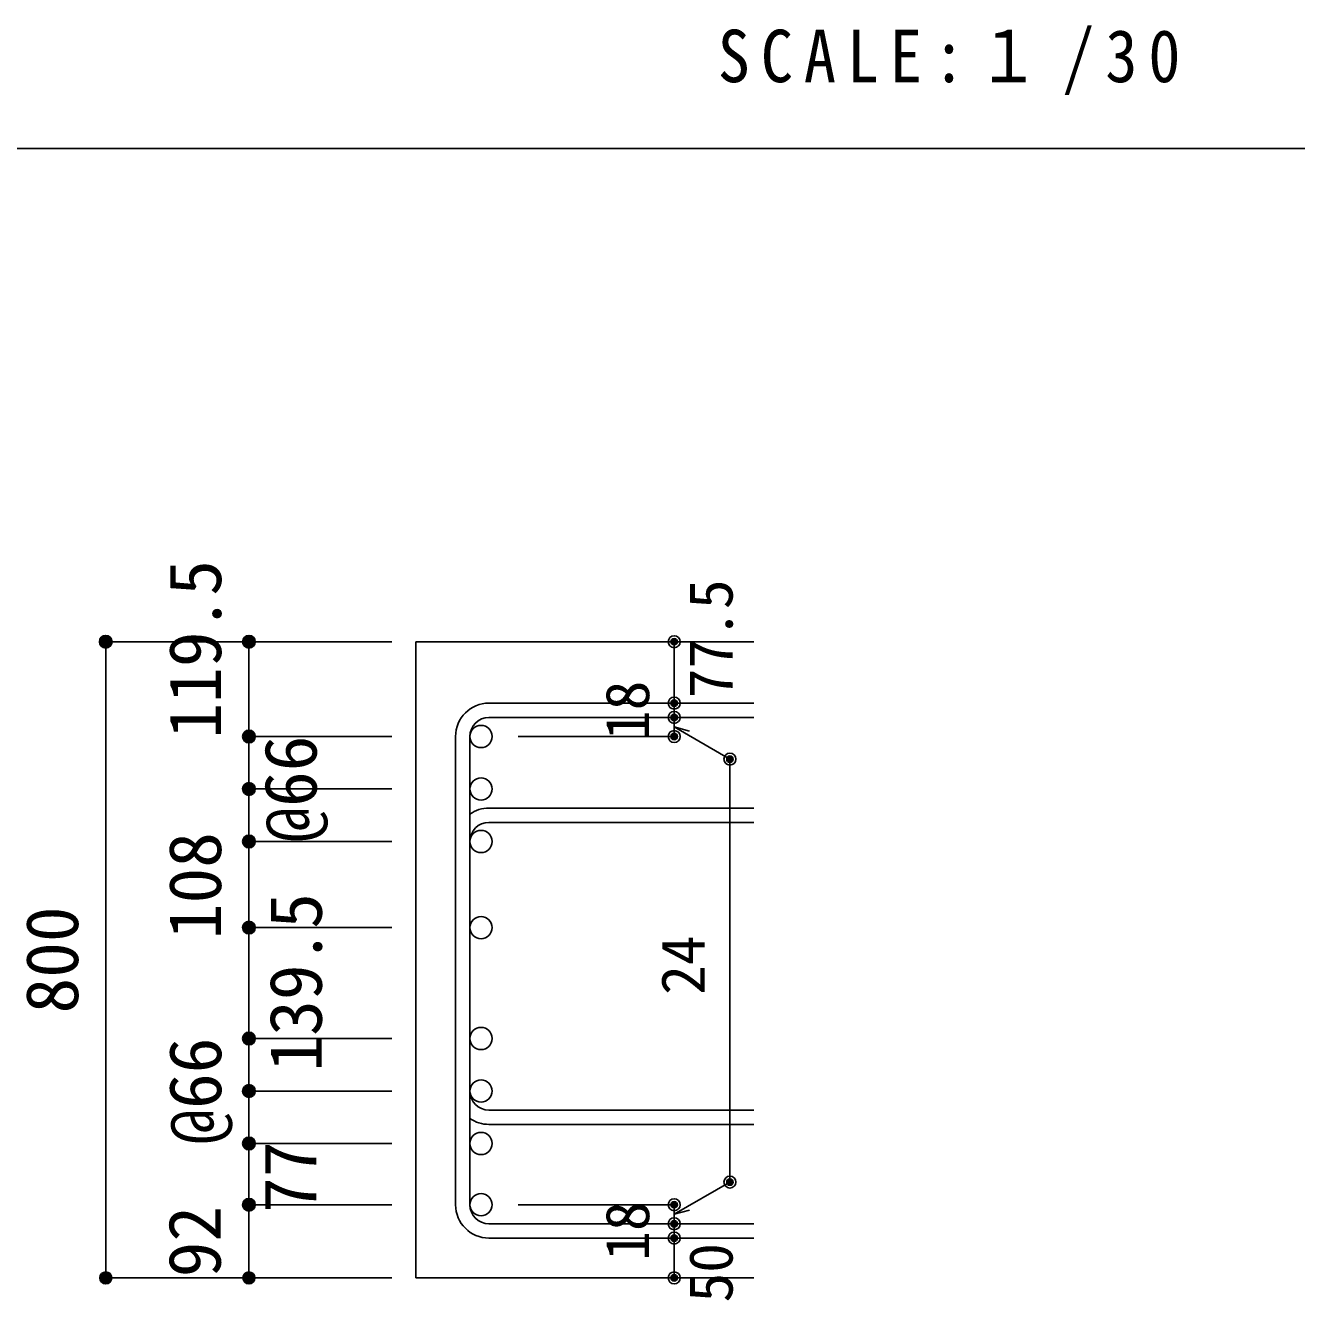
# Model space of a CAD drawing. Units: millimetres at full size, sheet at 1:30; details may follow other scales. Extents: x -5973 to 5954, y -4195 to 4201.
# Drawn here: x 2051 to 3650, y -1671 to -67 of the extents above; entities that cross this region are included whole.
import ezdxf
from ezdxf.enums import TextEntityAlignment as Align

# ---------------------------------------------------------------- set-up
doc = ezdxf.new("R2010")
doc.units = ezdxf.units.MM
doc.header["$LTSCALE"] = 30
doc.header["$PDMODE"] = 32
doc.header["$PDSIZE"] = 15
for name, color, linetype in [('0-1_躯体線', 2, 'Continuous'), ('0-5_基礎梁筋', 7, 'Continuous'), ('0-6_スタラップ筋', 7, 'Continuous'), ('0-D_寸法', 4, 'Continuous'), ('6-7_文字', 7, 'Continuous'), ('F-0_枠', 6, 'Continuous')]:
    doc.layers.add(name, color=color, linetype=linetype)
doc.styles.add('ＭＳ ゴシック', font='')
doc.styles.get('ＭＳ ゴシック').set_extended_font_data('MS Gothic')

msp = doc.modelspace()

# ---------------------------------------------------------------- linework, layer by layer
at = {"layer": '0-1_躯体線'}
for p, q in [((2967.44, -842.16), (2542.44, -842.16)), ((2542.44, -842.16), (2542.44, -1642.16)), ((2967.44, -1642.16), (2542.44, -1642.16))]:
    msp.add_line(p, q, dxfattribs=at)
at = {"layer": '0-5_基礎梁筋', "color": 3}
for centre in [(2624.44, -961.36), (2624.44, -1027.36), (2624.44, -1093.36), (2624.44, -1201.66), (2624.44, -1341.16), (2624.44, -1407.16), (2624.44, -1473.16), (2624.44, -1550.16)]:
    msp.add_circle(centre, 14, dxfattribs=at)
at = {"layer": '0-6_スタラップ筋'}
for p, q in [((2634.44, -919.36), (2967.44, -919.36)), ((2634.44, -937.36), (2967.44, -937.36)), ((2592.44, -961.36), (2592.44, -1550.16)), ((2610.44, -961.36), (2610.44, -1550.16)), ((2634.44, -1051.36), (2967.44, -1051.36)), ((2634.44, -1069.36), (2967.44, -1069.36)), ((2634.44, -1431.16), (2967.44, -1431.16)), ((2634.44, -1449.16), (2967.44, -1449.16)), ((2634.44, -1574.16), (2967.44, -1574.16)), ((2634.44, -1592.16), (2967.44, -1592.16))]:
    msp.add_line(p, q, dxfattribs=at)
for centre, radius, start, end in [((2634.44, -961.36), 42, 90, 180), ((2634.44, -961.36), 24, 90, 180), ((2634.44, -1093.36), 42, 90, 124.8499), ((2634.44, -1093.36), 24, 90, 180), ((2634.44, -1407.16), 24, 180, 270), ((2634.44, -1407.16), 42, 235.1501, 270), ((2634.44, -1550.16), 42, 180, 270), ((2634.44, -1550.16), 24, 180, 270)]:
    msp.add_arc(centre, radius, start, end, dxfattribs=at)
at = {"layer": '0-D_寸法'}
for p, q in [((2152.44, -842.16), (2332.44, -842.16)), ((2152.44, -842.16), (2332.44, -842.16)), ((2152.44, -842.16), (2152.44, -1642.16)), ((2332.44, -842.16), (2512.44, -842.16)), ((2332.44, -842.16), (2512.44, -842.16)), ((2332.44, -1093.36), (2332.44, -842.16)), ((2867.44, -919.36), (2867.44, -842.16)), ((2867.44, -842.16), (2867.44, -919.36)), ((2867.44, -937.36), (2867.44, -919.36)), ((2867.44, -937.36), (2867.44, -961.36)), ((2332.44, -961.36), (2512.44, -961.36)), ((2332.44, -961.36), (2512.44, -961.36)), ((2867.44, -961.36), (2671.35, -961.36)), ((2867.44, -949.36), (2937.5, -989.81)), ((2867.44, -949.36), (2886.76, -954.54)), ((2937.5, -989.81), (2937.5, -1521.71)), ((2332.44, -1027.36), (2512.44, -1027.36)), ((2332.44, -1027.36), (2512.44, -1027.36)), ((2332.44, -1093.36), (2512.44, -1093.36)), ((2332.44, -1093.36), (2512.44, -1093.36)), ((2332.44, -1093.36), (2332.44, -1642.16)), ((2332.44, -1201.66), (2512.44, -1201.66)), ((2332.44, -1341.16), (2512.44, -1341.16)), ((2332.44, -1407.16), (2512.44, -1407.16)), ((2332.44, -1473.16), (2512.44, -1473.16)), ((2867.44, -1562.16), (2937.5, -1521.71)), ((2332.44, -1606.13), (2332.44, -1550.16)), ((2332.44, -1550.16), (2512.44, -1550.16)), ((2867.44, -1550.16), (2671.35, -1550.16)), ((2867.44, -1574.16), (2867.44, -1550.16)), ((2867.44, -1562.16), (2886.76, -1556.99))]:
    msp.add_line(p, q, dxfattribs=at)
for points in [[(2867.44, -1642.16), (2867.44, -1592.16), (2867.44, -1574.16)], [(2152.44, -1642.16), (2332.44, -1642.16), (2512.44, -1642.16)]]:
    msp.add_lwpolyline(points, dxfattribs=at)
for centre, radius in [((2152.44, -842.16), 8), ((2152.44, -842.16), 7.2), ((2152.44, -842.16), 6.4), ((2152.44, -842.16), 5.6), ((2152.44, -842.16), 4.8), ((2152.44, -842.16), 4), ((2152.44, -842.16), 3.2), ((2152.44, -842.16), 2.4), ((2152.44, -842.16), 1.6), ((2152.44, -842.16), 0.8), ((2332.44, -842.16), 8), ((2332.44, -842.16), 7.2), ((2332.44, -842.16), 6.4), ((2332.44, -842.16), 5.6), ((2332.44, -842.16), 4.8), ((2332.44, -842.16), 4), ((2332.44, -842.16), 3.2), ((2332.44, -842.16), 2.4), ((2332.44, -842.16), 1.6), ((2332.44, -842.16), 0.8), ((2867.44, -842.16), 4), ((2867.44, -842.16), 3.6), ((2867.44, -842.16), 3.2), ((2867.44, -842.16), 2.8), ((2867.44, -842.16), 2.4), ((2867.44, -842.16), 2), ((2867.44, -842.16), 1.6), ((2867.44, -842.16), 1.2), ((2867.44, -842.16), 0.8), ((2867.44, -842.16), 0.4), ((2867.44, -919.36), 4), ((2867.44, -919.36), 3.6), ((2867.44, -919.36), 3.2), ((2867.44, -919.36), 2.8), ((2867.44, -919.36), 2.4), ((2867.44, -919.36), 2), ((2867.44, -919.36), 1.6), ((2867.44, -919.36), 1.2), ((2867.44, -919.36), 0.8), ((2867.44, -919.36), 0.4), ((2867.44, -937.36), 4), ((2867.44, -937.36), 3.6), ((2867.44, -937.36), 3.2), ((2867.44, -937.36), 2.8), ((2867.44, -937.36), 2.4), ((2867.44, -937.36), 2), ((2867.44, -937.36), 1.6), ((2867.44, -937.36), 1.2), ((2867.44, -937.36), 0.8), ((2867.44, -937.36), 0.4), ((2332.44, -961.36), 8), ((2332.44, -961.36), 7.2), ((2332.44, -961.36), 6.4), ((2332.44, -961.36), 5.6), ((2332.44, -961.36), 4.8), ((2332.44, -961.36), 4), ((2332.44, -961.36), 3.2), ((2332.44, -961.36), 2.4), ((2332.44, -961.36), 1.6), ((2332.44, -961.36), 0.8), ((2867.44, -961.36), 4), ((2867.44, -961.36), 3.6), ((2867.44, -961.36), 3.2), ((2867.44, -961.36), 2.8), ((2867.44, -961.36), 2.4), ((2867.44, -961.36), 2), ((2867.44, -961.36), 1.6), ((2867.44, -961.36), 1.2), ((2867.44, -961.36), 0.8), ((2867.44, -961.36), 0.4), ((2937.5, -989.81), 4), ((2937.5, -989.81), 3.6), ((2937.5, -989.81), 3.2), ((2937.5, -989.81), 2.8), ((2937.5, -989.81), 2.4), ((2937.5, -989.81), 2), ((2937.5, -989.81), 1.6), ((2937.5, -989.81), 1.2), ((2937.5, -989.81), 0.8), ((2937.5, -989.81), 0.4), ((2332.44, -1027.36), 8), ((2332.44, -1027.36), 7.2), ((2332.44, -1027.36), 6.4), ((2332.44, -1027.36), 5.6), ((2332.44, -1027.36), 4.8), ((2332.44, -1027.36), 4), ((2332.44, -1027.36), 3.2), ((2332.44, -1027.36), 2.4), ((2332.44, -1027.36), 1.6), ((2332.44, -1027.36), 0.8), ((2332.44, -1093.36), 8), ((2332.44, -1093.36), 7.2), ((2332.44, -1093.36), 6.4), ((2332.44, -1093.36), 5.6), ((2332.44, -1093.36), 4.8), ((2332.44, -1093.36), 4), ((2332.44, -1093.36), 3.2), ((2332.44, -1093.36), 2.4), ((2332.44, -1093.36), 1.6), ((2332.44, -1093.36), 0.8), ((2332.44, -1201.66), 8), ((2332.44, -1201.66), 7.2), ((2332.44, -1201.66), 6.4), ((2332.44, -1201.66), 5.6), ((2332.44, -1201.66), 4.8), ((2332.44, -1201.66), 4), ((2332.44, -1201.66), 3.2), ((2332.44, -1201.66), 2.4), ((2332.44, -1201.66), 1.6), ((2332.44, -1201.66), 0.8), ((2332.44, -1341.16), 8), ((2332.44, -1341.16), 7.2), ((2332.44, -1341.16), 6.4), ((2332.44, -1341.16), 5.6), ((2332.44, -1341.16), 4.8), ((2332.44, -1341.16), 4), ((2332.44, -1341.16), 3.2), ((2332.44, -1341.16), 2.4), ((2332.44, -1341.16), 1.6), ((2332.44, -1341.16), 0.8), ((2332.44, -1407.16), 8), ((2332.44, -1407.16), 7.2), ((2332.44, -1407.16), 6.4), ((2332.44, -1407.16), 5.6), ((2332.44, -1407.16), 4.8), ((2332.44, -1407.16), 4), ((2332.44, -1407.16), 3.2), ((2332.44, -1407.16), 2.4), ((2332.44, -1407.16), 1.6), ((2332.44, -1407.16), 0.8), ((2332.44, -1473.16), 8), ((2332.44, -1473.16), 7.2), ((2332.44, -1473.16), 6.4), ((2332.44, -1473.16), 5.6), ((2332.44, -1473.16), 4.8), ((2332.44, -1473.16), 4), ((2332.44, -1473.16), 3.2), ((2332.44, -1473.16), 2.4), ((2332.44, -1473.16), 1.6), ((2332.44, -1473.16), 0.8), ((2937.5, -1521.71), 4), ((2937.5, -1521.71), 3.6), ((2937.5, -1521.71), 3.2), ((2937.5, -1521.71), 2.8), ((2937.5, -1521.71), 2.4), ((2937.5, -1521.71), 2), ((2937.5, -1521.71), 1.6), ((2937.5, -1521.71), 1.2), ((2937.5, -1521.71), 0.8), ((2937.5, -1521.71), 0.4), ((2332.44, -1550.16), 8), ((2332.44, -1550.16), 7.2), ((2332.44, -1550.16), 6.4), ((2332.44, -1550.16), 5.6), ((2332.44, -1550.16), 4.8), ((2332.44, -1550.16), 4), ((2332.44, -1550.16), 3.2), ((2332.44, -1550.16), 2.4), ((2332.44, -1550.16), 1.6), ((2332.44, -1550.16), 0.8), ((2867.44, -1550.16), 4), ((2867.44, -1550.16), 3.6), ((2867.44, -1550.16), 3.2), ((2867.44, -1550.16), 2.8), ((2867.44, -1550.16), 2.4), ((2867.44, -1550.16), 2), ((2867.44, -1550.16), 1.6), ((2867.44, -1550.16), 1.2), ((2867.44, -1550.16), 0.8), ((2867.44, -1550.16), 0.4), ((2867.44, -1574.16), 4), ((2867.44, -1574.16), 3.6), ((2867.44, -1574.16), 3.2), ((2867.44, -1574.16), 2.8), ((2867.44, -1574.16), 2.4), ((2867.44, -1574.16), 2), ((2867.44, -1574.16), 1.6), ((2867.44, -1574.16), 1.2), ((2867.44, -1574.16), 0.8), ((2867.44, -1574.16), 0.4), ((2867.44, -1592.16), 4), ((2867.44, -1592.16), 3.6), ((2867.44, -1592.16), 3.2), ((2867.44, -1592.16), 2.8), ((2867.44, -1592.16), 2.4), ((2867.44, -1592.16), 2), ((2867.44, -1592.16), 1.6), ((2867.44, -1592.16), 1.2), ((2867.44, -1592.16), 0.8), ((2867.44, -1592.16), 0.4), ((2152.44, -1642.16), 7.2), ((2332.44, -1642.16), 7.2), ((2152.44, -1642.16), 6.4), ((2152.44, -1642.16), 5.6), ((2152.44, -1642.16), 4.8), ((2152.44, -1642.16), 4), ((2152.44, -1642.16), 3.2), ((2152.44, -1642.16), 2.4), ((2152.44, -1642.16), 1.6), ((2152.44, -1642.16), 0.8), ((2332.44, -1642.16), 6.4), ((2332.44, -1642.16), 5.6), ((2332.44, -1642.16), 4.8), ((2332.44, -1642.16), 4), ((2332.44, -1642.16), 3.2), ((2332.44, -1642.16), 2.4), ((2332.44, -1642.16), 1.6), ((2332.44, -1642.16), 0.8), ((2867.44, -1642.16), 4), ((2867.44, -1642.16), 3.6), ((2867.44, -1642.16), 3.2), ((2867.44, -1642.16), 2.8), ((2867.44, -1642.16), 2.4), ((2867.44, -1642.16), 2), ((2867.44, -1642.16), 1.6), ((2867.44, -1642.16), 1.2), ((2867.44, -1642.16), 0.8), ((2867.44, -1642.16), 0.4)]:
    msp.add_circle(centre, radius, dxfattribs=at)
at = {"layer": '0-D_寸法', "color": 7}
for p in [(2152.44, -842.16), (2152.44, -842.16), (2332.44, -842.16), (2867.44, -842.16), (2867.44, -919.36), (2867.44, -937.36), (2332.44, -961.36), (2867.44, -961.36), (2937.5, -989.81), (2332.44, -1027.36), (2332.44, -1093.36), (2332.44, -1201.66), (2332.44, -1201.66), (2332.44, -1341.16), (2332.44, -1341.16), (2332.44, -1407.16), (2332.44, -1407.16), (2332.44, -1473.16), (2332.44, -1473.16), (2937.5, -1521.71), (2332.44, -1550.16), (2332.44, -1550.16), (2867.44, -1550.16), (2867.44, -1550.16), (2867.44, -1574.16), (2867.44, -1592.16), (2152.44, -1642.16), (2152.44, -1642.16), (2332.44, -1642.16), (2867.44, -1642.16)]:
    msp.add_point(p, dxfattribs=at)
at = {"layer": 'F-0_枠', "color": 2}
msp.add_line((-5972.88, -222.05), (3723.6, -222.05), dxfattribs=at)

# ---------------------------------------------------------------- texts
at = {"layer": '0-D_寸法', "style": 'ＭＳ ゴシック'}
for s, height, p in [('119.5', 65.98, (2317.32, -963.87)), ('77.5', 54.99, (2957.44, -913.36)), ('18', 54.99, (2852.44, -965.86)), ('@66', 65.98, (2437.44, -1094.86)), ('108', 65.98, (2317.24, -1216.19)), ('139.5', 65.98, (2443.95, -1382.69)), ('800', 65.98, (2137.44, -1309.66)), ('24', 54.99, (2922.43, -1286.31)), ('@66', 65.98, (2317.44, -1474.66)), ('77', 65.98, (2437.01, -1560.36)), ('18', 54.99, (2852.44, -1620.66)), ('92', 65.98, (2316.75, -1641.45)), ('50', 54.99, (2957.44, -1673.16))]:
    msp.add_text(s, height=height, rotation=90, dxfattribs=at).set_placement(p, align=Align.BOTTOM_LEFT)
at = {"layer": '6-7_文字', "color": 2, "insert": (2922.26, -154.55), "char_height": 65.98, "attachment_point": 7, "style": 'ＭＳ ゴシック'}
msp.add_mtext('\\T1.34;\\W0.9;SCALE:１/30', dxfattribs=at)

doc.saveas('drawing.dxf')
